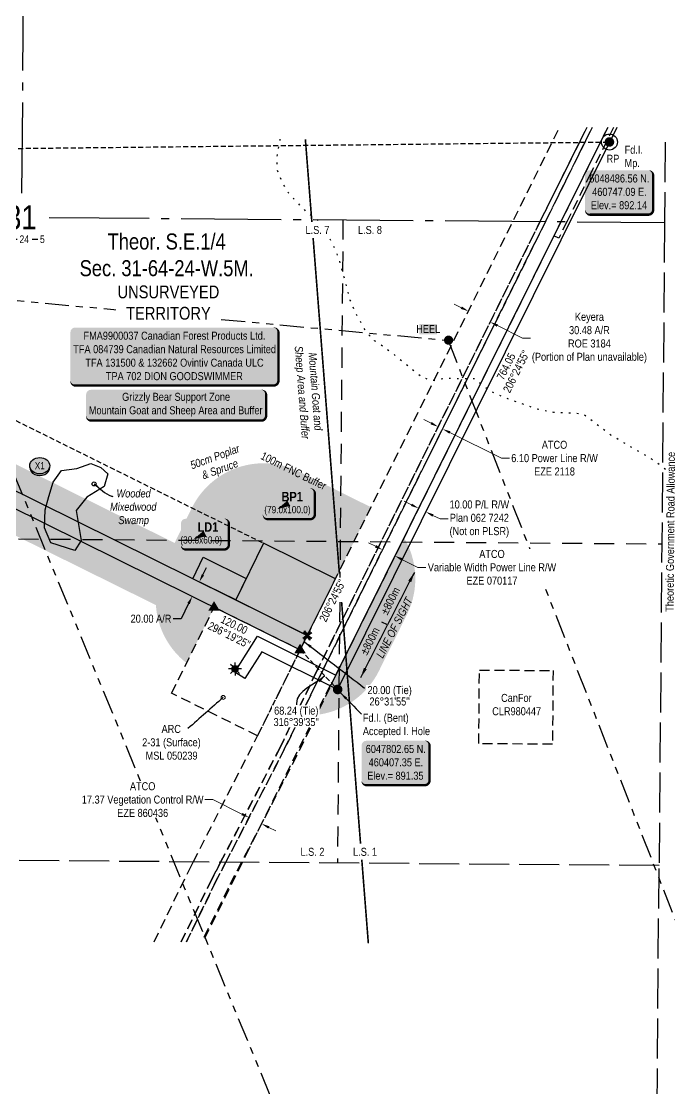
# Model space of a CAD drawing. Extents: x 451222 to 473419, y 6037124 to 6050105.
# Drawn here: x 460012 to 460822, y 6047304 to 6048637 of the extents above; entities that cross this region are included whole.
import ezdxf
from ezdxf.enums import TextEntityAlignment as Align

# ---------------------------------------------------------------- set-up
doc = ezdxf.new("R2010")
doc.units = 0
doc.header["$LTSCALE"] = 5
doc.header["$PDSIZE"] = 0.5
for name, pattern in [('DASHDOT2', [12.7, 6.35, -3.175, 0, -3.175]), ('foc-ACCESSROAD', [3.75, 2.5, -1.25]), ('foc-DRILLPATH', [14.75, 6, -1.75, 1.75, -1.75, 1.75, -1.75]), ('foc-FLOWLINE', [3.75, 2.5, -1.25]), ('foc-LSD', [8, 5, -3]), ('foc-QUARTERLINE', [33, 25, -3, 2, -3]), ('foc-TIELINE', [1.875, 1.25, -0.625]), ('foc-UNSURVEYED', [12.5, 10, -2.5]), ('foc-WHEELTRACKS', [2, 0.4, -1.6])]:
    doc.linetypes.add(name, pattern=pattern)
doc.layers.get('Defpoints').update_dxf_attribs({"color": 9})
for name, color, linetype in [('10', 1, 'Continuous'), ('35', 37, 'Continuous'), ('9', 3, 'Continuous'), ('AS-WILDLIFE', 131, 'DASHDOT2'), ('AS-WILDLIFE-BLOCK', 131, 'Continuous'), ('C-SYMBOL', 7, 'Continuous'), ('DETAIL-T', 7, 'Continuous'), ('F-AR', 190, 'foc-ACCESSROAD'), ('F-EZE', 190, 'foc-FLOWLINE'), ('F-RW', 190, 'Continuous'), ('F-WS', 190, 'foc-ACCESSROAD'), ('F-WS-S', 190, 'Continuous'), ('L-BD', 7, 'Continuous'), ('L-MON', 1, 'Continuous'), ('L-QSEC', 8, 'foc-QUARTERLINE'), ('L-ROAD-T', 7, 'Continuous'), ('L-SECLBL', 7, 'Continuous'), ('L-SECTION-LSD', 7, 'foc-LSD'), ('L-TIE', 7, 'foc-TIELINE'), ('L-UNS-T', 3, 'Continuous'), ('L-USEC', 7, 'foc-UNSURVEYED'), ('P-BUFFER-H 30m', 51, 'Continuous'), ('P-BUFFER-T', 40, 'Continuous'), ('P-CROSSINGS', 250, 'Continuous'), ('P-PDRILLPATH', 12, 'foc-DRILLPATH'), ('P-PROPOSED', 10, 'Continuous'), ('P-PROPOSED-H', 21, 'Continuous'), ('P-TEMP-BLOCKS', 250, 'Continuous'), ('P-TEMP-H', 41, 'Continuous'), ('P-TEMP_WORKSPACE', 46, 'Continuous'), ('P-TXT', 4, 'Continuous'), ('T-BUSH-T', 110, 'Continuous'), ('T-TIE', 201, 'foc-TIELINE'), ('T-WATER-P3', 160, 'foc-WHEELTRACKS'), ('WETLAND', 143, 'Continuous'), ('WETLAND-T', 146, 'Continuous')]:
    doc.layers.add(name, color=color, linetype=linetype)
for name, color, linetype, lineweight in [('F-AR-T', 190, 'Continuous', 9), ('F-EZE-T', 190, 'Continuous', 9), ('F-RW-T', 190, 'Continuous', 9), ('F-WS-T', 190, 'Continuous', 9)]:
    doc.layers.add(name, color=color, linetype=linetype, lineweight=lineweight)
doc.layers.add('P-75m DRAINAGE AREA', color=7, linetype='Continuous', true_color=0xf1f8f1)
doc.styles.add('100L', font='ARIALN.TTF', dxfattribs={"height": 11})
doc.styles.add('175L', font='ARIALN.TTF', dxfattribs={"height": 20})
doc.styles.add('80', font='ARIALN.TTF', dxfattribs={"height": 10})
doc.styles.add('80CG', font='ARIALN.TTF', dxfattribs={"height": 10})
doc.styles.add('80L', font='ARIALN.TTF', dxfattribs={"height": 10})
doc.styles.add('BOLD', font='ARIALNB.TTF')
doc.styles.add('Crossing', font='ARIALN.TTF', dxfattribs={"height": 10})
doc.styles.add('SIMPLEX', font='ARIALN.TTF')
doc.dimstyles.new('COMPASS', dxfattribs={"dimscale": 5, "dimtxt": 10, "dimasz": 2.5, "dimexe": 0.2, "dimexo": 0.0625, "dimgap": 0.5, "dimtad": 0, "dimtih": 1, "dimtoh": 1, "dimzin": 0, "dimdsep": 46, "dimtxsty": '80', "dimcen": 0.1, "dimse1": 1, "dimse2": 1, "dimclrd": 256, "dimclrt": 256, "dimaunit": 1, "dimadec": 4, "dimazin": 0, "dimtfac": 0.06, "dimtofl": 0, "dimtmove": 0, "dimatfit": 1, "dimfxl": 0.2, "dimtolj": 1, "dimtzin": 0, "dimlwd": -1, "dimarcsym": 0})
doc.dimstyles.new('Compass 5 000', dxfattribs={"dimscale": 5, "dimtxt": 9, "dimasz": 2, "dimexe": 0.2, "dimexo": 0.0625, "dimgap": 0.5, "dimtad": 0, "dimtih": 1, "dimtoh": 1, "dimzin": 0, "dimdsep": 46, "dimtxsty": '80CG', "dimcen": 0.1, "dimse1": 1, "dimse2": 1, "dimclrd": 256, "dimclrt": 256, "dimaunit": 1, "dimadec": 4, "dimazin": 0, "dimtfac": 0.06, "dimtofl": 0, "dimtmove": 0, "dimatfit": 1, "dimfxl": 0.2, "dimtolj": 1, "dimtzin": 0, "dimlwd": -1, "dimarcsym": 0})

# ---------------------------------------------------------------- blocks, each defined once
blk = doc.blocks.new('*D435')
at = {"layer": 'Defpoints', "color": 0, "transparency": 16777216}
for p in [(460538.7, 6048128), (460517.9, 6048100.3), (460523.6, 6048097.5)]:
    blk.add_point(p, dxfattribs=at)
at = {"layer": 'F-EZE-T', "transparency": 16777216}
for p, q in [((460524.1, 6048135.3), (460515.2, 6048139.7)), ((460547.7, 6048123.6), (460612.1, 6048091.6)), ((460612.1, 6048091.6), (460622.1, 6048091.6))]:
    blk.add_line(p, q, dxfattribs=at)
for points in [[(460524.9, 6048136.8), (460523.4, 6048133.8), (460533.1, 6048130.8)], [(460548.4, 6048125.1), (460547, 6048122.1), (460538.7, 6048128)]]:
    blk.add_solid(points, dxfattribs=at)
at = {"layer": 'F-EZE-T', "transparency": 16777216, "insert": (460678.5, 6048091.6), "char_height": 10, "attachment_point": 5, "style": '80CG'}
blk.add_mtext('\\A1;ATCO\\P6.10 Power Line R/W\\PEZE 2118', dxfattribs=at)
blk = doc.blocks.new('*D436')
at = {"layer": 'Defpoints', "color": 0, "transparency": 16777216}
for p in [(460478.8, 6047969.6), (460442.2, 6047933.7), (460457.3, 6047926.3)]:
    blk.add_point(p, dxfattribs=at)
at = {"layer": 'F-EZE-T', "transparency": 16777216}
for p, q in [((460454.8, 6047981.5), (460445.8, 6047985.9)), ((460487.7, 6047965.1), (460507.7, 6047955.2)), ((460507.7, 6047955.2), (460517.7, 6047955.2))]:
    blk.add_line(p, q, dxfattribs=at)
for points in [[(460455.5, 6047983), (460454, 6047980), (460463.7, 6047977)], [(460488.5, 6047966.6), (460487, 6047963.6), (460478.8, 6047969.6)]]:
    blk.add_solid(points, dxfattribs=at)
at = {"layer": 'F-EZE-T', "transparency": 16777216, "insert": (460600.3, 6047955.2), "char_height": 10, "attachment_point": 5, "style": '80CG', "bg_fill": 3, "box_fill_scale": 1.1, "bg_fill_color": 256, "bg_fill_true_color": 13158600, "bg_fill_transparency": 0}
blk.add_mtext('\\A1;ATCO\\PVariable Width Power Line R/W\\PEZE 070117', dxfattribs=at)
blk = doc.blocks.new('*D437')
at = {"layer": 'Defpoints', "color": 0, "transparency": 16777216}
for p in [(460415, 6047880.6), (460430.6, 6047872.9), (460312.3, 6047634.8)]:
    blk.add_point(p, dxfattribs=at)
at = {"layer": 'F-EZE-T', "transparency": 16777216}
for p, q in [((460251.5, 6047665), (460241.5, 6047665)), ((460287.7, 6047647), (460251.5, 6047665)), ((460321.2, 6047630.3), (460330.2, 6047625.9))]:
    blk.add_line(p, q, dxfattribs=at)
for points in [[(460288.5, 6047648.5), (460287, 6047645.5), (460296.7, 6047642.5)], [(460322, 6047631.8), (460320.5, 6047628.8), (460312.3, 6047634.8)]]:
    blk.add_solid(points, dxfattribs=at)
at = {"layer": 'F-EZE-T', "transparency": 16777216, "insert": (460163.6, 6047665), "char_height": 10, "attachment_point": 5, "style": '80CG', "bg_fill": 3, "box_fill_scale": 1.1, "bg_fill_color": 256, "bg_fill_true_color": 13158600, "bg_fill_transparency": 0}
blk.add_mtext('\\A1;ATCO\\P17.37 Vegetation Control R/W\\PEZE 860436', dxfattribs=at)
blk = doc.blocks.new('*D438')
at = {"layer": 'Defpoints', "color": 0, "transparency": 16777216}
for p in [(460570.6, 6048274.5), (460597.7, 6048261), (460598.1, 6048261.7)]:
    blk.add_point(p, dxfattribs=at)
at = {"layer": 'F-AR-T', "transparency": 16777216}
for p, q in [((460562, 6048279.6), (460553, 6048284.1)), ((460607.1, 6048257.2), (460638.4, 6048241.7)), ((460638.4, 6048241.7), (460648.4, 6048241.7))]:
    blk.add_line(p, q, dxfattribs=at)
for points in [[(460562.7, 6048281.1), (460561.2, 6048278.1), (460570.9, 6048275.2)], [(460607.8, 6048258.7), (460606.3, 6048255.7), (460598.1, 6048261.7)]]:
    blk.add_solid(points, dxfattribs=at)
at = {"layer": 'F-AR-T', "transparency": 16777216, "insert": (460722.1, 6048241.7), "char_height": 10, "attachment_point": 5, "style": '80CG'}
blk.add_mtext('\\A1;Keyera\\P30.48 A/R\\PROE 3184\\P(Portion of Plan unavailable)', dxfattribs=at)
blk = doc.blocks.new('*U439')
h = blk.add_hatch(color=255)
edge = h.paths.add_edge_path()
edge.add_line((-124, -37), (124, -37))
edge.add_arc((124, -31), 6, 270, 360)
edge.add_line((130, -31), (130, 29.5))
edge.add_arc((124, 29.5), 6, 0, 90)
edge.add_line((124, 35.5), (-124, 35.5))
edge.add_arc((-124, 29.5), 6, 90, 180)
edge.add_line((-130, 29.5), (-130, -31))
edge.add_arc((-124, -31), 6, 180, 270)
at = {"color": 44, "flags": 128}
blk.add_lwpolyline([(-124, -37, 3, 3, 0), (124, -37, 3, 3, 0.414214), (130, -31, 3, 3, 0), (130, 29.5, 3, 0, 0.414214), (124, 35.5, 0, 0, 0), (-124, 35.5, 0, 0, 0.414214), (-130, 29.5, 0, 0, 0), (-130, -31, 0, 3, 0.414214)], format="xyseb", close=True, dxfattribs=at)
at = {"color": 44, "style": '80'}
blk.add_attdef('ENTER_TEXT_001', (-36, -5), '', height=10, dxfattribs=at)
blk = doc.blocks.new('*D441')
at = {"layer": 'Defpoints', "color": 0, "transparency": 16777216}
for p in [(460592.9, 6048198.6), (460601.8, 6048194.1), (460517.5, 6048024.5)]:
    blk.add_point(p, dxfattribs=at)
at = {"layer": 'F-RW-T', "transparency": 16777216}
for p, q in [((460499.6, 6048033.4), (460490.7, 6048037.8)), ((460526.5, 6048020), (460535.5, 6048015.6)), ((460535.5, 6048015.6), (460545.5, 6048015.6))]:
    blk.add_line(p, q, dxfattribs=at)
for points in [[(460500.4, 6048034.8), (460498.9, 6048031.9), (460508.6, 6048028.9)], [(460527.2, 6048021.5), (460525.8, 6048018.5), (460517.5, 6048024.5)]]:
    blk.add_solid(points, dxfattribs=at)
at = {"layer": 'F-RW-T', "transparency": 16777216, "insert": (460584.5, 6048015.6), "char_height": 10, "attachment_point": 5, "style": '80CG'}
blk.add_mtext('\\A1;10.00 P/L R/W\\PPlan 062 7242\\P(Not on PLSR)', dxfattribs=at)
blk = doc.blocks.new('*U447')
h = blk.add_hatch(color=255)
edge = h.paths.add_edge_path()
edge.add_line((-106.5, -20), (106.5, -20))
edge.add_arc((106.5, -14), 6, 270, 360)
edge.add_line((112.5, -14), (112.5, 12.5))
edge.add_arc((106.5, 12.5), 6, 0, 90)
edge.add_line((106.5, 18.5), (-106.5, 18.5))
edge.add_arc((-106.5, 12.5), 6, 90, 180)
edge.add_line((-112.5, 12.5), (-112.5, -14))
edge.add_arc((-106.5, -14), 6, 180, 270)
at = {"color": 131, "flags": 128}
blk.add_lwpolyline([(-106.5, -20, 3, 3, 0), (106.5, -20, 3, 3, 0.414214), (112.5, -14, 3, 3, 0), (112.5, 12.5, 3, 0, 0.414214), (106.5, 18.5, 0, 0, 0), (-106.5, 18.5, 0, 0, 0.414214), (-112.5, 12.5, 0, 0, 0), (-112.5, -14, 0, 3, 0.414214)], format="xyseb", close=True, dxfattribs=at)
at = {"color": 131, "style": '80'}
blk.add_attdef('ENTER_TEXT_001', (-36, -5), '', height=10, dxfattribs=at)
blk = doc.blocks.new('fdia')
at = {"color": 255, "const_width": 1}
blk.add_lwpolyline([(-0.5, 0, 1), (0.5, 0, 1)], format="xyb", close=True, dxfattribs=at)
blk = doc.blocks.new('Fdiaa')
blk.add_blockref('fdia', (0, 0))
blk = doc.blocks.new('fdib')
at = {"color": 1, "const_width": 1.6}
blk.add_lwpolyline([(-0.4, 0, 1), (0.4, 0, 1)], format="xyb", close=True, dxfattribs=at)
at = {"color": 1}
blk.add_circle((0, 0), 0.8, dxfattribs=at)
blk = doc.blocks.new('Fdibb')
blk.add_blockref('fdib', (0, 0))
blk = doc.blocks.new('fdicc')
for name in ['Fdibb', 'Fdiaa']:
    blk.add_blockref(name, (0, 0))
blk = doc.blocks.new('FDI')
blk.add_blockref('fdicc', (0, 0))
blk = doc.blocks.new('TEMP')
h = blk.add_hatch(color=255)
h.dxf.hatch_style = 1
h.paths.add_polyline_path([(0, 0.25), (-0.67, 1.15), (-0.67, 0.67), (-1.15, 0.67), (-0.25, 0), (-1.15, -0.67), (-0.67, -0.67), (-0.67, -1.15), (0, -0.25), (0.67, -1.15), (0.67, -0.67), (1.15, -0.67), (0.25, 0), (1.15, 0.67), (0.67, 0.67), (0.67, 1.15)])
h.paths.add_polyline_path([(0.57, 0.85), (0.57, 0.57), (0.85, 0.57), (0.08, 0), (0.85, -0.57), (0.57, -0.57), (0.57, -0.85), (0, -0.08), (-0.57, -0.85), (-0.57, -0.57), (-0.85, -0.57), (-0.08, 0), (-0.85, 0.57), (-0.57, 0.57), (-0.57, 0.85), (0, 0.08)], flags=16)
h = blk.add_hatch(color=1)
h.dxf.hatch_style = 1
h.paths.add_polyline_path([(0, 0.08), (-0.57, 0.85), (-0.57, 0.57), (-0.85, 0.57), (-0.08, 0), (-0.85, -0.57), (-0.57, -0.57), (-0.57, -0.85), (0, -0.08), (0.57, -0.85), (0.57, -0.57), (0.85, -0.57), (0.08, 0), (0.85, 0.57), (0.57, 0.57), (0.57, 0.85)])
at = {"color": 1}
for p, q in [((-0.08, 0), (0.08, 0)), ((0, 0.08), (0, -0.08))]:
    blk.add_line(p, q, dxfattribs=at)
at = {"color": 255, "flags": 128}
blk.add_lwpolyline([(-0.25, 0), (-1.15, 0.67), (-0.67, 0.67), (-0.67, 1.15), (0, 0.25), (0.67, 1.15), (0.67, 0.67), (1.15, 0.67), (0.25, 0), (1.15, -0.67), (0.67, -0.67), (0.67, -1.15), (0, -0.25), (-0.67, -1.15), (-0.67, -0.67), (-1.15, -0.67)], close=True, dxfattribs=at)
at = {"color": 1, "flags": 128}
blk.add_lwpolyline([(-0.08, 0), (-0.85, 0.57), (-0.57, 0.57), (-0.57, 0.85), (0, 0.08), (0.57, 0.85), (0.57, 0.57), (0.85, 0.57), (0.08, 0), (0.85, -0.57), (0.57, -0.57), (0.57, -0.85), (0, -0.08), (-0.57, -0.85), (-0.57, -0.57), (-0.85, -0.57)], close=True, dxfattribs=at)
blk = doc.blocks.new('*D469')
at = {"layer": 'Defpoints', "color": 0, "transparency": 16777216}
for p in [(460199.7, 6047954.1), (460190.8, 6047936.2), (460225.6, 6047919)]:
    blk.add_point(p, dxfattribs=at)
at = {"layer": 'P-TXT', "transparency": 16777216}
for p, q in [((460238.9, 6047945.9), (460243.3, 6047954.9)), ((460221.1, 6047910.1), (460211.7, 6047891)), ((460211.7, 6047891), (460201.7, 6047891))]:
    blk.add_line(p, q, dxfattribs=at)
for points in [[(460237.4, 6047946.6), (460240.4, 6047945.2), (460234.4, 6047936.9)], [(460219.6, 6047910.8), (460222.6, 6047909.3), (460225.6, 6047919)]]:
    blk.add_solid(points, dxfattribs=at)
at = {"layer": 'P-TXT', "transparency": 16777216, "insert": (460174, 6047891), "char_height": 10, "attachment_point": 5, "style": '80CG'}
blk.add_mtext('\\A1;20.00 A/R', dxfattribs=at)
blk = doc.blocks.new('xing2')
h = blk.add_hatch(color=50)
h.dxf.hatch_style = 1
edge = h.paths.add_edge_path()
edge.add_ellipse((0, 0), major_axis=(-12.5, 0), ratio=0.816297, start_angle=0, end_angle=360)
h = blk.add_hatch(color=250)
h.dxf.hatch_style = 1
edge = h.paths.add_edge_path()
edge.add_ellipse((0, -2), major_axis=(-12.5, 0), ratio=0.816297, start_angle=0, end_angle=180)
edge.add_line((12.5, -2), (12.5, 0))
edge.add_ellipse((0, 0), major_axis=(-12.5, 0), ratio=0.816297, start_angle=0, end_angle=180, ccw=False)
edge.add_line((-12.5, 0), (-12.5, -2))
at = {"color": 250}
blk.add_ellipse((0, 0), major_axis=(-12.5, 0), ratio=0.816297, dxfattribs=at)
blk.add_ellipse((0, -2), major_axis=(-12.5, 0), ratio=0.816297, start_param=0, end_param=3.141593, dxfattribs=at)
at = {"color": 250, "style": 'Crossing'}
blk.add_attdef('CROSSING', text='', height=9, dxfattribs=at).set_placement((0.1, 0), align=Align.MIDDLE_CENTER)
at = {"color": 250, "style": 'Crossing', "flags": 1}
for tag, p in [('OWNER', (0.1, -12.5)), ('DESCRIPTION', (0.1, -25.8)), ('LOCATION', (0.1, -39.3)), ('DWG_REF', (0.1, -52.8))]:
    blk.add_attdef(tag, text='', height=9, dxfattribs=at).set_placement(p, align=Align.MIDDLE_CENTER)
blk = doc.blocks.new('STRIA')
blk.add_hatch(color=255).paths.add_polyline_path([(-0.04, 1.52), (-1.47, -0.87), (1.39, -0.87)])
blk = doc.blocks.new('STRIAA')
blk.add_blockref('STRIA', (0, 0))
blk = doc.blocks.new('STRIB')
at = {"color": 1}
blk.add_solid([(-1.12, -0.67), (-0.04, 1.13), (1.04, -0.67)], dxfattribs=at)
blk = doc.blocks.new('STRIBB')
blk.add_blockref('STRIB', (0, 0))
blk = doc.blocks.new('STRICC')
for name in ['STRIAA', 'STRIBB']:
    blk.add_blockref(name, (0, 0))
blk = doc.blocks.new('fdspike')
blk.add_blockref('STRICC', (0, 0))
blk = doc.blocks.new('*U482')
h = blk.add_hatch(color=191)
edge = h.paths.add_edge_path()
edge.add_line((-26.5, -20), (26.5, -20))
edge.add_arc((26.5, -14), 6, 270, 360)
edge.add_line((32.5, -14), (32.5, 12.5))
edge.add_arc((26.5, 12.5), 6, 0, 90)
edge.add_line((26.5, 18.5), (-26.5, 18.5))
edge.add_arc((-26.5, 12.5), 6, 90, 180)
edge.add_line((-32.5, 12.5), (-32.5, -14))
edge.add_arc((-26.5, -14), 6, 180, 270)
at = {"color": 250, "flags": 128}
blk.add_lwpolyline([(-26.5, -20, 3, 3, 0), (26.5, -20, 3, 3, 0.414214), (32.5, -14, 3, 3, 0), (32.5, 12.5, 3, 0, 0.414214), (26.5, 18.5, 0, 0, 0), (-26.5, 18.5, 0, 0, 0.414214), (-32.5, 12.5, 0, 0, 0), (-32.5, -14, 0, 3, 0.414214)], format="xyseb", close=True, dxfattribs=at)
at = {"flags": 128}
blk.add_lwpolyline([(-14.5, -7.4, 0, 7.5, 0), (0, 0, 0, 0, 0)], format="xyseb", dxfattribs=at)
at = {"color": 250}
for tag, p, height, style in [('TEMP_AREA_W1_001', (-9.2, 2.2), 12, 'BOLD'), ('ENTER_TEXT_001', (-30.7, -12.5), 9, '80')]:
    blk.add_attdef(tag, p, '', height=height, dxfattribs=dict(at, style=style))
blk = doc.blocks.new('*U472')
h = blk.add_hatch(color=191)
edge = h.paths.add_edge_path()
edge.add_line((-24, -20), (24, -20))
edge.add_arc((24, -14), 6, 270, 360)
edge.add_line((30, -14), (30, 12.5))
edge.add_arc((24, 12.5), 6, 0, 90)
edge.add_line((24, 18.5), (-24, 18.5))
edge.add_arc((-24, 12.5), 6, 90, 180)
edge.add_line((-30, 12.5), (-30, -14))
edge.add_arc((-24, -14), 6, 180, 270)
at = {"color": 250, "flags": 128}
blk.add_lwpolyline([(-24, -20, 3, 3, 0), (24, -20, 3, 3, 0.414214), (30, -14, 3, 3, 0), (30, 12.5, 3, 0, 0.414214), (24, 18.5, 0, 0, 0), (-24, 18.5, 0, 0, 0.414214), (-30, 12.5, 0, 0, 0), (-30, -14, 0, 3, 0.414214)], format="xyseb", close=True, dxfattribs=at)
at = {"flags": 128}
blk.add_lwpolyline([(-14.5, -7.4, 0, 7.5, 0), (0, 0, 0, 0, 0)], format="xyseb", dxfattribs=at)
at = {"color": 250}
for tag, p, height, style in [('TEMP_AREA_W1_001', (-9.2, 2.2), 12, 'BOLD'), ('ENTER_TEXT_001', (-30.7, -12.5), 9, '80')]:
    blk.add_attdef(tag, p, '', height=height, dxfattribs=dict(at, style=style))
blk = doc.blocks.new('*U495')
at = {"layer": '35', "color": 3}
blk.add_circle((0, 0), 10, dxfattribs=at)
at = {"layer": '35', "color": 3, "style": '80'}
blk.add_attdef('RP_001', (-3.5, -25.9), '', height=10, dxfattribs=at)
blk = doc.blocks.new('*U497')
h = blk.add_hatch(color=254)
edge = h.paths.add_edge_path()
edge.add_line((-36.5, -28.5), (36.5, -28.5))
edge.add_arc((36.5, -22.5), 6, 270, 360)
edge.add_line((42.5, -22.5), (42.5, 21))
edge.add_arc((36.5, 21), 6, 0, 90)
edge.add_line((36.5, 27), (-36.5, 27))
edge.add_arc((-36.5, 21), 6, 90, 180)
edge.add_line((-42.5, 21), (-42.5, -22.5))
edge.add_arc((-36.5, -22.5), 6, 180, 270)
at = {"color": 1, "flags": 128}
blk.add_lwpolyline([(-36.5, -28.5, 3, 3, 0), (36.5, -28.5, 3, 3, 0.414214), (42.5, -22.5, 3, 3, 0), (42.5, 21, 3, 0, 0.414214), (36.5, 27, 0, 0, 0), (-36.5, 27, 0, 0, 0.414214), (-42.5, 21, 0, 0, 0), (-42.5, -22.5, 0, 3, 0.414214)], format="xyseb", close=True, dxfattribs=at)
blk.add_lwpolyline([(-16.8, -12.9, 0, 10, 0), (0, 0, 5, 5, 0)], format="xyseb", dxfattribs=at)
at = {"color": 1, "style": '80'}
blk.add_attdef('ENTER_TEXT_001', (-36, -5), '', height=10, dxfattribs=at)
blk = doc.blocks.new('ICP_text')
at = {"color": 14, "insert": (-10.8, -0.5), "char_height": 10, "attachment_point": 5, "style": '80L', "bg_fill": 1, "box_fill_scale": 1.15, "bg_fill_color": 255, "bg_fill_transparency": 0}
blk.add_mtext_dynamic_manual_height_columns('HEEL', width=19.07, gutter_width=47.5, heights=[0], dxfattribs=at)
blk = doc.blocks.new('plbh')
at = {"layer": 'L-MON'}
h = blk.add_hatch(color=255, dxfattribs=at)
h.dxf.hatch_style = 1
edge = h.paths.add_edge_path()
edge.add_arc((0, 0), 1.16, 0, 360)
h = blk.add_hatch(color=256, dxfattribs=at)
h.dxf.hatch_style = 1
h.paths.add_polyline_path([(-0.96, 0, 1), (0.96, 0, 1)])
h.paths.add_polyline_path([(0.91, 0, -1), (-0.91, 0, -1)], flags=16)
h.paths.add_polyline_path([(0.45, 0, -1), (-0.45, 0, -1)], flags=0)
h = blk.add_hatch(color=256, dxfattribs=at)
h.dxf.hatch_style = 1
h.paths.add_polyline_path([(-0.45, 0, 1), (0.45, 0, 1)])
h.paths.add_polyline_path([(0.4, 0, -1), (-0.4, 0, -1)], flags=16)
at = {"layer": 'L-MON', "color": 240}
for radius in [0.96, 0.91, 0.45, 0.4]:
    blk.add_circle((0, 0), radius, dxfattribs=at)
blk = doc.blocks.new('L-SECLBL')
at = {"layer": '9', "color": 7}
for p, q in [((-5.1, -27.8), (-12.3, -27.8)), ((20.7, -27.8), (13.5, -27.8))]:
    blk.add_line(p, q, dxfattribs=at)
at = {"layer": '10', "color": 2, "style": 'SIMPLEX'}
blk.add_attdef('SEC', text='', height=30, dxfattribs=at).set_placement((0, 0), align=Align.MIDDLE)
at = {"layer": '10', "color": 5, "style": '80L'}
blk.add_attdef('TWP', text='', height=9.5, dxfattribs=at).set_placement((-14.4, -27.4), align=Align.MIDDLE_RIGHT)
blk.add_attdef('RGE', text='', height=9.5, dxfattribs=at).set_placement((3.6, -27.4), align=Align.MIDDLE_CENTER)
blk.add_attdef('MER', text='', height=9.5, dxfattribs=at).set_placement((23.2, -27.4), align=Align.MIDDLE_LEFT)
blk = doc.blocks.new('GAS')
h = blk.add_hatch(color=255)
h.dxf.hatch_style = 1
edge = h.paths.add_edge_path()
edge.add_arc((0, 0), 0.9, 0, 360)
for p, q in [((-0.81, 0), (-1.62, 0)), ((-0.57, 0.57), (-1.14, 1.14)), ((0, 0.81), (0, 1.62)), ((0.57, 0.57), (1.14, 1.14)), ((1.62, 0), (0.81, 0)), ((-0.57, -0.57), (-1.14, -1.14)), ((0, -0.81), (0, -1.62)), ((1.14, -1.14), (0.57, -0.57))]:
    blk.add_line(p, q)
blk.add_circle((0, 0), 0.8)

msp = doc.modelspace()

# ---------------------------------------------------------------- hatches: boundary and pattern name
at = {"layer": 'P-BUFFER-H 30m'}
h = msp.add_hatch(color=256, dxfattribs=at)
h.dxf.hatch_style = 1
edge = h.paths.add_edge_path()
edge.add_arc((459520.024, 6048447.916), 99.948, 333.676787, 423.676787)
edge.add_line((459564.344, 6048537.5), (459474.445, 6048581.977))
edge.add_arc((459430.124, 6048492.392), 99.948, 63.676787, 141.532842)
edge.add_line((459351.868, 6048554.567), (459339.911, 6048560.482))
edge.add_arc((459295.591, 6048470.898), 99.948, 63.676787, 153.676787)
edge.add_line((459206.007, 6048515.218), (459122.74, 6048346.914))
edge.add_arc((459212.325, 6048302.593), 99.948, 153.676787, 243.676787)
edge.add_line((459168.004, 6048213.009), (459357.44, 6048119.288))
edge.add_arc((459401.761, 6048208.872), 99.948, 243.676787, 333.676898)
edge.add_line((459491.345, 6048164.552), (459524.837, 6048232.249))
edge.add_line((459524.837, 6048232.249), (460180.153, 6047908.042))
edge.add_arc((460279.895, 6047914.451), 99.948, 183.676787, 232.09304)
edge.add_line((460218.489, 6047835.591), (460253.044, 6047905.433))
edge.add_line((460253.044, 6047905.433), (459448.549, 6048303.445))
edge.add_line((459448.549, 6048303.445), (459401.761, 6048208.872))
edge.add_line((459401.761, 6048208.872), (459212.325, 6048302.593))
edge.add_line((459212.325, 6048302.593), (459295.591, 6048470.898))
edge.add_line((459295.591, 6048470.898), (459395.127, 6048421.654))
edge.add_line((459395.127, 6048421.654), (459430.124, 6048492.392))
edge.add_line((459430.124, 6048492.392), (459520.024, 6048447.916))
edge.add_line((459520.024, 6048447.916), (459485.027, 6048377.177))
edge.add_line((459485.027, 6048377.177), (459457.413, 6048321.362))
edge.add_line((459457.413, 6048321.362), (460279.958, 6047914.42))
edge.add_line((460279.958, 6047914.42), (460314.745, 6047985.263))
edge.add_line((460314.745, 6047985.263), (460404.614, 6047940.802))
edge.add_line((460404.614, 6047940.802), (460449.079, 6048030.315))
edge.add_line((460449.079, 6048030.315), (460359.066, 6048074.847))
edge.add_arc((460314.745, 6047985.263), 99.948, 63.676787, 153.796024)
edge.add_line((460225.069, 6048029.397), (460203.551, 6047985.675))
edge.add_line((460203.551, 6047985.675), (459560.293, 6048303.917))
edge.add_line((459560.293, 6048303.917), (459609.608, 6048403.595))
h = msp.add_hatch(color=256, dxfattribs=at)
h.dxf.hatch_style = 1
edge = h.paths.add_edge_path()
edge.add_line((460490.305, 6047992.14), (460405.59, 6047821.628))
edge.add_line((460405.59, 6047821.628), (460380.956, 6047770.868))
edge.add_arc((460369.439, 6047870.151), 99.948, 276.616924, 333.607385)
edge.add_line((460458.97, 6047825.722), (460494.052, 6047896.418))
edge.add_arc((460404.522, 6047940.847), 99.948, 333.607385, 390.876658)
at = {"layer": 'P-PROPOSED-H'}
h = msp.add_hatch(color=256, dxfattribs=at)
h.dxf.hatch_style = 1
h.paths.add_polyline_path([(459448.464, 6048303.487), (460360.546, 6047852.248), (460369.439, 6047870.151), (459457.328, 6048321.404)])
at = {"layer": 'P-TEMP-H'}
h = msp.add_hatch(color=256, dxfattribs=at)
h.dxf.hatch_style = 1
h.paths.add_polyline_path([(460369.439, 6047870.151), (460404.522, 6047940.847), (460314.745, 6047985.263), (460279.895, 6047914.451)])
h = msp.add_hatch(color=256, dxfattribs=at)
h.dxf.hatch_style = 1
h.paths.add_polyline_path([(460226.145, 6047941.043), (460239.385, 6047967.946), (460293.135, 6047941.354), (460279.895, 6047914.451)])

# ---------------------------------------------------------------- linework, layer by layer
at = {"layer": 'AS-WILDLIFE', "const_width": 2, "flags": 128}
for points in [[(460409.537, 6047947.388), (460367.02, 6048489.956)], [(460445.741, 6047485.39), (460412.318, 6047911.895)]]:
    msp.add_lwpolyline(points, dxfattribs=at)
at = {"layer": 'F-AR'}
for points in [[(460177.908, 6047487.489), (460222.379, 6047578.364), (460226.889, 6047587.05), (460307.335, 6047744.699), (460360.609, 6047852.217), (460684.809, 6048504.86)], [(460718.825, 6048504.86), (460380.668, 6047824.16), (460335.415, 6047730.087), (460261.081, 6047586.781), (460249.708, 6047564.863), (460211.714, 6047487.224)]]:
    msp.add_lwpolyline(points, dxfattribs=at)
at = {"layer": 'F-EZE'}
for points in [[(460211.714, 6047487.224), (460249.708, 6047564.863), (460261.081, 6047586.781), (460335.415, 6047730.087), (460380.668, 6047824.16), (460398.464, 6047859.974), (460660.727, 6048387.698), (460718.951, 6048504.86)], [(460218.204, 6047487.305), (460254.851, 6047562.189), (460267.652, 6047586.86), (460340.595, 6047727.486), (460390.032, 6047829.357), (460667.472, 6048387.776), (460725.64, 6048504.86)], [(460218.204, 6047487.305), (460254.851, 6047562.189), (460267.652, 6047586.86), (460340.595, 6047727.486), (460390.032, 6047829.357), (460667.472, 6048387.776), (460725.64, 6048504.86)], [(460725.641, 6048504.86), (460667.472, 6048387.777), (460390.033, 6047829.357), (460340.595, 6047727.485), (460267.652, 6047586.86), (460254.851, 6047562.189), (460218.205, 6047487.304)], [(460752.229, 6048504.86), (460723.668, 6048447.209), (460694.123, 6048387.569), (460683.715, 6048366.563), (460677.788, 6048369.499), (460405.59, 6047821.628), (460356.121, 6047719.693), (460295.948, 6047603.691), (460287.142, 6047586.707), (460270.364, 6047554.371), (460237.472, 6047487.154)], [(460745.059, 6048504.86), (460686.665, 6048387.379), (460677.903, 6048369.755), (460398.7, 6047807.819), (460398.188, 6047808.073), (460296.457, 6047603.439), (460288.015, 6047586.451), (460238.524, 6047486.897)]]:
    msp.add_lwpolyline(points, dxfattribs=at)
at = {"layer": 'F-RW', "flags": 128}
msp.add_lwpolyline([(460756.177, 6048504.86), (460407.354, 6047802.647), (460312.556, 6047849.84), (460291.379, 6047816.134), (460278.684, 6047824.11), (460307.084, 6047869.311), (460405.076, 6047820.528), (460745.017, 6048504.86)], dxfattribs=at)
at = {"layer": 'F-WS'}
for points in [[(460360.609, 6047852.217), (460307.335, 6047744.699), (460199.833, 6047797.884), (460253.044, 6047905.433), (460360.609, 6047852.217)], [(460676.653, 6047826.203), (460675.93, 6047734.2), (460583.861, 6047734.926), (460584.586, 6047826.928), (460676.653, 6047826.203)]]:
    msp.add_lwpolyline(points, close=True, dxfattribs=at)
at = {"layer": 'L-QSEC'}
msp.add_line((460019.073, 6049195.752), (460012.218, 6048422.468), dxfattribs=at)
at = {"layer": 'L-SECTION-LSD', "flags": 128}
for points in [[(460414.044, 6048389.637), (460410.155, 6047942.58)], [(460008.222, 6047990.797), (460812.872, 6047984.49)], [(460409.886, 6047911.602), (460407.051, 6047585.65)]]:
    msp.add_lwpolyline(points, dxfattribs=at)
at = {"layer": 'L-TIE', "flags": 128}
for points in [[(459295.591, 6048470.898), (460747.089, 6048486.564)], [(460360.546, 6047852.248), (460407.354, 6047802.647)]]:
    msp.add_lwpolyline(points, dxfattribs=at)
at = {"layer": 'L-USEC'}
for p, q in [((460816.91, 6048486.434), (460816.052, 6048386.192)), ((460816.052, 6048386.192), (460809.196, 6047582.611)), ((460802.341, 6046779.03), (460809.196, 6047582.611))]:
    msp.add_line(p, q, dxfattribs=at)
at = {"layer": 'P-TEMP_WORKSPACE', "flags": 128}
msp.add_lwpolyline([(460369.439, 6047870.151), (460404.522, 6047940.847), (460314.745, 6047985.263), (460279.895, 6047914.451)], close=True, dxfattribs=at)
at = {"layer": 'P-TEMP_WORKSPACE'}
msp.add_lwpolyline([(460226.145, 6047941.043), (460239.385, 6047967.946), (460293.135, 6047941.354), (460279.895, 6047914.451)], close=True, dxfattribs=at)
at = {"layer": 'T-WATER-P3', "flags": 128}
msp.add_lwpolyline([(460817.109, 6048077.554), (460800.16, 6048090.25), (460749.035, 6048120.264), (460714.235, 6048146.809), (460677.421, 6048148.811), (460660.219, 6048151.755), (460615.463, 6048167.217), (460601.889, 6048173.632), (460590.083, 6048180.85), (460579.667, 6048190.532), (460541.713, 6048191.154), (460524.008, 6048187.95), (460510.685, 6048194.135), (460477.232, 6048221.464), (460453.569, 6048238.3), (460443.677, 6048248.363), (460428.973, 6048274.437), (460423.138, 6048289.132), (460410.133, 6048337.395), (460404.789, 6048351.876), (460391.389, 6048378.364), (460382.196, 6048388.883), (460370.892, 6048396.967), (460354.457, 6048413.462), (460345.205, 6048423.978), (460337.625, 6048437.392), (460331.479, 6048452.321), (460331.976, 6048470.543), (460335.612, 6048490.202)], dxfattribs=at)
at = {"layer": 'WETLAND'}
msp.add_lwpolyline([(460098.678, 6048084.833), (460111.378, 6048080.07), (460120.11, 6048072.133), (460115.347, 6048056.258), (460093.916, 6048042.764), (460080.422, 6048026.095), (460086.772, 6047988.789), (460078.834, 6047976.089), (460048.672, 6047985.614), (460040.734, 6048004.664), (460041.528, 6048026.889), (460046.291, 6048043.558), (460051.847, 6048061.814), (460062.166, 6048076.101), (460081.216, 6048078.483), (460098.678, 6048084.833)], close=True, dxfattribs=at)

# ---------------------------------------------------------------- block references
at = {"xscale": 0.99948202, "yscale": 0.99948202, "zscale": 0.99948202}
msp.add_blockref('ICP_text', (460531.367, 6048253.413), dxfattribs=at)
at = {"layer": 'AS-WILDLIFE-BLOCK', "color": 6}
ref = msp.add_blockref('*U447', (460205.418, 6048158.515), dxfattribs=at)
ref.add_attrib('ENTER_TEXT_001', 'Grizzly Bear Support Zone', (460137.854, 6048163.236), dxfattribs={"layer": '0', "color": 131, "height": 10, "style": '80'})
ref.add_attrib('ENTER_TEXT_002', 'Mountain Goat and Sheep Area and Buffer', (460096.315, 6048146.392), dxfattribs={"layer": '0', "color": 131, "height": 10, "style": '80'})
at = {"layer": 'C-SYMBOL', "color": 3}
ref = msp.add_blockref('*U439', (460203.294, 6048219.321), dxfattribs=at)
ref.add_attrib('ENTER_TEXT_001', 'FMA9900037 Canadian Forest Products Ltd.', (460089.628, 6048239.584), dxfattribs={"layer": '0', "color": 44, "height": 10, "style": '80'})
ref.add_attrib('ENTER_TEXT_002', 'TFA 084739 Canadian Natural Resources Limited', (460076.852, 6048222.74), dxfattribs={"layer": '0', "color": 44, "height": 10, "style": '80'})
ref.add_attrib('ENTER_TEXT_003', 'TFA 131500 & 132662 Ovintiv Canada ULC', (460091.94, 6048205.896), dxfattribs={"layer": '0', "color": 44, "height": 10, "style": '80'})
ref.add_attrib('ENTER_TEXT_004', 'TPA 702 DION GOODSWIMMER', (460117.616, 6048189.052), dxfattribs={"layer": '0', "color": 44, "height": 10, "style": '80'})
at = {"layer": 'DETAIL-T', "color": 6, "linetype": 'Continuous'}
ref = msp.add_blockref('*U497', (460759.249, 6048424.259), dxfattribs=at)
ref.add_attrib('ENTER_TEXT_001', '6048486.56 N.', (460721.953, 6048436.031), dxfattribs={"layer": '0', "color": 1, "height": 10, "style": '80'})
ref.add_attrib('ENTER_TEXT_002', '460747.09 E.', (460725.592, 6048419.324), dxfattribs={"layer": '0', "color": 1, "height": 10, "style": '80'})
ref.add_attrib('ENTER_TEXT_003', 'Elev.= 892.14', (460723.884, 6048402.616), dxfattribs={"layer": '0', "color": 1, "height": 10, "style": '80'})
ref = msp.add_blockref('*U497', (460479.757, 6047711.549), dxfattribs=at)
ref.add_attrib('ENTER_TEXT_001', '6047802.65 N.', (460442.462, 6047723.321), dxfattribs={"layer": '0', "color": 1, "height": 10, "style": '80'})
ref.add_attrib('ENTER_TEXT_002', '460407.35 E.', (460446.101, 6047706.614), dxfattribs={"layer": '0', "color": 1, "height": 10, "style": '80'})
ref.add_attrib('ENTER_TEXT_003', 'Elev.= 891.35', (460444.348, 6047689.906), dxfattribs={"layer": '0', "color": 1, "height": 10, "style": '80'})
at = {"layer": 'L-MON', "color": 6}
for name, p, xscale, yscale, zscale in [('FDI', (460747.089, 6048486.564), 4.997410099999984, 4.997410099999984, 4.997410099999984), ('fdspike', (460253.044, 6047905.433), 4.997410099999985, 4.997410099999985, 4.997410099999985)]:
    msp.add_blockref(name, p, dxfattribs=dict(at, xscale=xscale, yscale=yscale, zscale=zscale))
at = {"layer": 'L-MON', "color": 5, "linetype": 'Continuous', "xscale": 4.997410099999992, "yscale": 4.997410099999992, "zscale": 4.997410099999992}
msp.add_blockref('plbh', (460546.014, 6048238.988), dxfattribs=at)
at = {"layer": 'L-SECLBL', "color": 6, "xscale": 0.99948202, "yscale": 0.99948202, "zscale": 0.99948202}
msp.add_blockref('L-SECLBL', (460011.952, 6048392.485), dxfattribs=at).add_auto_attribs({'SEC': '31', 'TWP': '64', 'RGE': '24', 'MER': '5'})
at = {"layer": 'P-75m DRAINAGE AREA', "color": 6, "linetype": 'Continuous', "xscale": 0.99948202, "yscale": 0.99948202, "zscale": 0.99948202}
msp.add_blockref('*U495', (460747.089, 6048486.564), dxfattribs=at).add_auto_attribs({'RP_001': 'RP'})
at = {"layer": 'P-CROSSINGS', "color": 6, "xscale": 0.99948202, "yscale": 0.99948202, "zscale": 0.99948202}
msp.add_blockref('xing2', (460034.916, 6048082.206), dxfattribs=at).add_auto_attribs({'CROSSING': 'X1'})
at = {"layer": 'P-TEMP-BLOCKS', "color": 6, "xscale": 0.99948202, "yscale": 0.99948202, "zscale": 0.99948202}
for name, p, values in [('*U482', (460346.346, 6048035.297), {'TEMP_AREA_W1_001': 'BP1', 'ENTER_TEXT_001': '(79.0x100.0)'}), ('*U472', (460241.396, 6047997.438), {'TEMP_AREA_W1_001': 'LD1', 'ENTER_TEXT_001': '(30.0x60.0)'})]:
    msp.add_blockref(name, p, dxfattribs=at).add_auto_attribs(values)

# ---------------------------------------------------------------- texts
at = {"insert": (460455.9, 6047879.133), "char_height": 9.9948, "width": 42.0894, "attachment_point": 6, "rotation": 62.965275, "style": '80'}
msp.add_mtext('%%P800m', dxfattribs=at)
at = {"layer": 'AS-WILDLIFE', "insert": (460380.123, 6048233.92), "char_height": 10, "attachment_point": 1, "rotation": 274.480691, "style": '80L'}
msp.add_mtext_dynamic_manual_height_columns('\\pi10.15533;{\\fArial Narrow|b0|i1|c0|p34;Mountain Goat and \\P\\pi0.51685;Sheep Area and Buffer}', width=117.77314, gutter_width=50.052, heights=[0], dxfattribs=at)
at = {"layer": 'C-SYMBOL', "color": 3, "insert": (460193.611, 6048372.276), "char_height": 20, "width": 215.98445, "attachment_point": 2, "style": '175L'}
msp.add_mtext('Theor. S.E.1/4 \\PSec. 31-64-24-W.5M.', dxfattribs=at)
at = {"layer": 'F-WS-T', "insert": (460600.225, 6047797.085), "char_height": 10, "attachment_point": 1, "style": '80L'}
msp.add_mtext_dynamic_manual_height_columns('\\pi11.473;CanFor\\P\\pi0.35431;CLR980447', width=60.74955, gutter_width=50.052, heights=[0], dxfattribs=at)
at = {"layer": 'L-BD', "style": '80L'}
for s, height, rotation, p in [('764.05', 9.9948, 63.5842, (460617.938, 6048206.19)), ("206°24'55''", 9.99482, 63.5842, (460630.694, 6048199.853)), ("206°24'55''", 9.99482, 63.5842, (460400.859, 6047913.704)), ("296°19'25''", 9.99482, 333.6768, (460271.797, 6047870.679)), ('120.00', 9.9948, 333.6768, (460278.112, 6047883.445))]:
    msp.add_text(s, height=height, rotation=rotation, dxfattribs=at).set_placement(p, align=Align.MIDDLE)
at = {"layer": 'L-MON', "attachment_point": 1, "style": '80L'}
for s, width, insert, char_height in [('Fd.I.\\PMp.', 10.00169, (460766.106, 6048481.906), 9.9948), ('Fd.I. (Bent)\\PAccepted I. Hole', 83.71089, (460438.84, 6047772.289), 9.99482)]:
    msp.add_mtext_dynamic_manual_height_columns(s, width=width, gutter_width=50.026, heights=[0], dxfattribs=dict(at, insert=insert, char_height=char_height))
at = {"layer": 'L-ROAD-T', "style": '80L'}
msp.add_text('Theoretic Government Road Allowance', height=9.99482, rotation=89.491248, dxfattribs=at).set_placement((460823.196, 6047999.592), align=Align.MIDDLE_CENTER)
at = {"layer": 'P-BUFFER-T', "insert": (460314.573, 6048099.976), "char_height": 9.99482, "attachment_point": 1, "rotation": 333.676787, "style": '80L'}
msp.add_mtext_dynamic_manual_height_columns('100m FNC Buffer', width=106.68236, gutter_width=50.026, heights=[0], dxfattribs=at)
at = {"layer": 'T-BUSH-T', "linetype": 'Continuous', "insert": (460218.807, 6048085.843), "char_height": 9.99482, "attachment_point": 1, "rotation": 20, "style": '80L'}
msp.add_mtext_dynamic_manual_height_columns('\\pi3.29678;{\\fArial Narrow|b0|i1|c0|p34;50cm Poplar \\P\\pi12.57915;& Spruce}', width=71.06901, gutter_width=50.026, heights=[0], dxfattribs=at)
at = {"layer": 'WETLAND-T', "insert": (460123.201, 6048052.537), "char_height": 10, "attachment_point": 1, "style": '80L'}
msp.add_mtext_dynamic_manual_height_columns('\\pi7.73313;{\\fArial Narrow|b0|i1|c0|p34;Wooded \\P\\pi-0.34327;Mixedwood \\P\\pi10.0626;Swamp}', width=57.26026, gutter_width=50.052, heights=[0], dxfattribs=at)

# ---------------------------------------------------------------- dimensions: what is measured, and where the dimension line sits
at = {"layer": 'F-AR-T'}
dim = msp.add_linear_dim(base=(460598.098, 6048261.683), p1=(460570.588, 6048274.475), p2=(460597.748, 6048260.977), angle=333.573957, text='Keyera\\P30.48 A/R\\PROE 3184\\P(Portion of Plan unavailable)', dimstyle='Compass 5 000', dxfattribs=at)
dim.commit()
dim.dimension.update_dxf_attribs({"geometry": '*D438', "text_midpoint": (460722.144, 6048241.666), "dimtype": 161})
at = {"layer": 'F-EZE-T'}
dim = msp.add_linear_dim(base=(460538.746, 6048128.008), p1=(460517.913, 6048100.328), p2=(460523.592, 6048097.507), angle=333.580489, text='ATCO\\P6.10 Power Line R/W\\PEZE 2118', dimstyle='Compass 5 000', dxfattribs=at)
dim.commit()
dim.dimension.update_dxf_attribs({"geometry": '*D435', "text_midpoint": (460678.489, 6048091.552), "dimtype": 161})

# ---------------------------------------------------------------- leaders
at = {"layer": 'WETLAND-T', "path_type": 1}
msp.add_leader([(460102.871, 6048059.412), (460124.622, 6048044.259), (460126.271, 6048043.818)], dimstyle='Compass 5 000', override={"dimasz": 1, "dimldrblk": 'DotBlank'}, dxfattribs=at)

# ---------------------------------------------------------------- next in the draw order: texts
at = {"layer": 'L-SECTION-LSD', "attachment_point": 1, "style": '100L', "bg_fill": 3, "box_fill_scale": 1.5, "bg_fill_color": 256, "bg_fill_transparency": 0}
for s, width, insert, char_height in [('\\pi2.33692;L.S. 7', 30.89647, (460364.852, 6048381.684), 9.99482), ('L.S. 8', 30.4169, (460432.776, 6048381.684), 9.9948), ('\\pi2.17111;L.S. 2', 30.66931, (460358.715, 6047604.816), 9.99482), ('L.S. 1', 30.00673, (460426.639, 6047604.816), 9.9948)]:
    msp.add_mtext_dynamic_manual_height_columns(s, width=width, gutter_width=55.029, heights=[0], dxfattribs=dict(at, insert=insert, char_height=char_height))

# ---------------------------------------------------------------- next in the draw order: linework, layer by layer
at = {"layer": 'L-QSEC'}
msp.add_line((460046.613, 6048392.214), (460816.052, 6048386.192), dxfattribs=at)
at = {"layer": 'L-USEC'}
msp.add_line((460809.196, 6047582.611), (460004.829, 6047588.925), dxfattribs=at)
at = {"layer": 'P-PDRILLPATH'}
msp.add_line((459945.657, 6048209.844), (461751.116, 6043832.339), dxfattribs=at)
msp.add_lwpolyline([(459380.569, 6048346.016), (460545.354, 6048238.839), (462306.834, 6043748.41)], dxfattribs=at)

# ---------------------------------------------------------------- next in the draw order: texts
at = {"layer": 'L-BD', "char_height": 9.99482, "attachment_point": 1, "line_spacing_factor": 0.855, "style": '80L', "bg_fill": 3, "box_fill_scale": 1.15, "bg_fill_color": 256, "bg_fill_true_color": 256, "bg_fill_transparency": 0}
for s, insert, width in [("\\pi0.21019;20.00 (Tie) \\P\\pi2.64072;26°31'55''", (460444.483, 6047806.864), 54.77148), ("\\pi1.00787;68.24 (Tie)\\P\\pi0.27837;316°39'35'' ", (460326.937, 6047781.186), 56.2782)]:
    msp.add_mtext(s, dxfattribs=dict(at, insert=insert, width=width))
at = {"layer": 'L-UNS-T', "color": 3, "insert": (460195.768, 6048285.843), "char_height": 16, "attachment_point": 5, "style": '80L', "bg_fill": 3, "box_fill_scale": 1.15, "bg_fill_color": 256, "bg_fill_true_color": 256, "bg_fill_transparency": 0}
msp.add_mtext_dynamic_manual_height_columns('UNSURVEYED TERRITORY', width=126.54481, gutter_width=47.549, heights=[0], dxfattribs=at)

# ---------------------------------------------------------------- next in the draw order: dimensions: what is measured, and where the dimension line sits
at = {"layer": 'F-EZE-T'}
dim = msp.add_linear_dim(base=(460478.77, 6047969.571), p1=(460442.225, 6047933.733), p2=(460457.253, 6047926.266), angle=333.57907, text='ATCO\\PVariable Width Power Line R/W\\PEZE 070117', dimstyle='Compass 5 000', override={"dimtfill": 1}, dxfattribs=at)
dim.commit()
dim.dimension.update_dxf_attribs({"geometry": '*D436', "text_midpoint": (460600.327, 6047955.204), "dimtype": 161})

# ---------------------------------------------------------------- next in the draw order: linework, layer by layer
msp.add_line((460469.787, 6047883.268), (460462.768, 6047886.85))
at = {"layer": 'P-PROPOSED', "flags": 128}
msp.add_lwpolyline([(459448.464, 6048303.487), (460360.546, 6047852.248), (460369.439, 6047870.151), (459457.328, 6048321.404)], close=True, dxfattribs=at)
at = {"layer": 'T-TIE', "flags": 128}
msp.add_lwpolyline([(459492.41, 6048392.1), (460314.745, 6047985.263)], dxfattribs=at)

# ---------------------------------------------------------------- next in the draw order: texts
at = {"rotation": 62.965275, "style": '80'}
for s, insert, char_height, width, attachment_point in [('%%P800m', (460464.986, 6047896.939), 9.9948, 42.0894, 4), ('\\pi6.37257;{\\fArial Narrow|b0|i1|c0|p34;LINE OF SIGH\\T1.55;T}', (460452.109, 6047839.672), 9.99482, 99.29647, 1)]:
    msp.add_mtext(s, dxfattribs=dict(at, insert=insert, char_height=char_height, width=width, attachment_point=attachment_point))

# ---------------------------------------------------------------- next in the draw order: dimensions: what is measured, and where the dimension line sits
at = {"layer": 'F-RW-T'}
dim = msp.add_linear_dim(base=(460517.54, 6048024.461), p1=(460592.876, 6048198.585), p2=(460601.827, 6048194.138), angle=333.584163, text='10.00 P/L R/W\\PPlan 062 7242\\P(Not on PLSR)', dimstyle='Compass 5 000', dxfattribs=at)
dim.commit()
dim.dimension.update_dxf_attribs({"geometry": '*D441', "text_midpoint": (460584.537, 6048015.563), "dimtype": 161})

# ---------------------------------------------------------------- next in the draw order: leaders
at = {"path_type": 1}
msp.add_leader([(460503.225, 6047948.795), (460469.787, 6047883.268)], dimstyle='COMPASS', override={"dimgap": 0.5, "dimtad": 0}, dxfattribs=at)
at = {"layer": 'L-BD', "color": 6, "path_type": 1}
for points in [[(460365.819, 6047862.099), (460441.04, 6047804.362)], [(460391.263, 6047819.698), (460355.861, 6047785.243), (460355.977, 6047783.283)]]:
    msp.add_leader(points, dimstyle='Compass 5 000', override={"dimgap": 0.5, "dimtad": 0}, dxfattribs=at)

# ---------------------------------------------------------------- next in the draw order: dimensions: what is measured, and where the dimension line sits
at = {"layer": 'F-EZE-T'}
dim = msp.add_linear_dim(base=(460312.262, 6047634.782), p1=(460415.004, 6047880.619), p2=(460430.561, 6047872.89), angle=333.580505, text='ATCO\\P17.37 Vegetation Control R/W\\PEZE 860436', dimstyle='Compass 5 000', override={"dimtfill": 1}, dxfattribs=at)
dim.commit()
dim.dimension.update_dxf_attribs({"geometry": '*D437', "text_midpoint": (460163.562, 6047664.973), "dimtype": 161})

# ---------------------------------------------------------------- next in the draw order: block references
at = {"layer": 'F-WS-S', "xscale": 4.997410099999992, "yscale": 4.997410099999992, "zscale": 4.997410099999992}
msp.add_blockref('GAS', (460279.089, 6047828.275), dxfattribs=at)
at = {"layer": 'L-MON', "color": 6}
for name, p, xscale, yscale, zscale in [('TEMP', (460369.439, 6047870.151), 4.997410099999985, 4.997410099999985, 4.997410099999985), ('fdspike', (460360.546, 6047852.248), 4.997410099999985, 4.997410099999985, 4.997410099999985), ('FDI', (460407.354, 6047802.647), 4.997410099999984, 4.997410099999984, 4.997410099999984)]:
    msp.add_blockref(name, p, dxfattribs=dict(at, xscale=xscale, yscale=yscale, zscale=zscale))

# ---------------------------------------------------------------- next in the draw order: texts
at = {"layer": 'F-WS-T', "insert": (460158.927, 6047758.317), "char_height": 10, "attachment_point": 1, "style": '80L'}
msp.add_mtext_dynamic_manual_height_columns('\\pi28.29418;ARC\\P\\pi4.04453;2-31 (Surface)\\P\\pi8.34875;MSL 050239', width=80.29233, gutter_width=50.052, heights=[0], dxfattribs=at)

# ---------------------------------------------------------------- next in the draw order: dimensions: what is measured, and where the dimension line sits
at = {"layer": 'P-TXT', "color": 6}
dim = msp.add_linear_dim(base=(460225.57, 6047919.025), p1=(460199.702, 6047954.126), p2=(460190.838, 6047936.209), angle=243.676787, text='20.00 A/R', dimstyle='Compass 5 000', dxfattribs=at)
dim.commit()
dim.dimension.update_dxf_attribs({"geometry": '*D469', "text_midpoint": (460173.986, 6047891.033), "dimtype": 161})

# ---------------------------------------------------------------- next in the draw order: leaders
at = {"path_type": 1}
msp.add_leader([(460436.349, 6047817.741), (460469.787, 6047883.268)], dimstyle='COMPASS', override={"dimgap": 0.5, "dimtad": 0}, dxfattribs=at)
at = {"layer": 'F-WS-T', "path_type": 1}
msp.add_leader([(460264.227, 6047792.654), (460220.194, 6047753.751)], dimstyle='Compass 5 000', override={"dimasz": 1, "dimgap": 0.5, "dimtad": 0, "dimldrblk": 'DotBlank'}, dxfattribs=at)
at = {"layer": 'L-MON', "color": 6, "path_type": 1}
msp.add_leader([(460410.891, 6047798.365), (460437.31, 6047771.954)], dimstyle='Compass 5 000', override={"dimgap": 0.5, "dimtad": 0}, dxfattribs=at)

doc.saveas('drawing.dxf')
